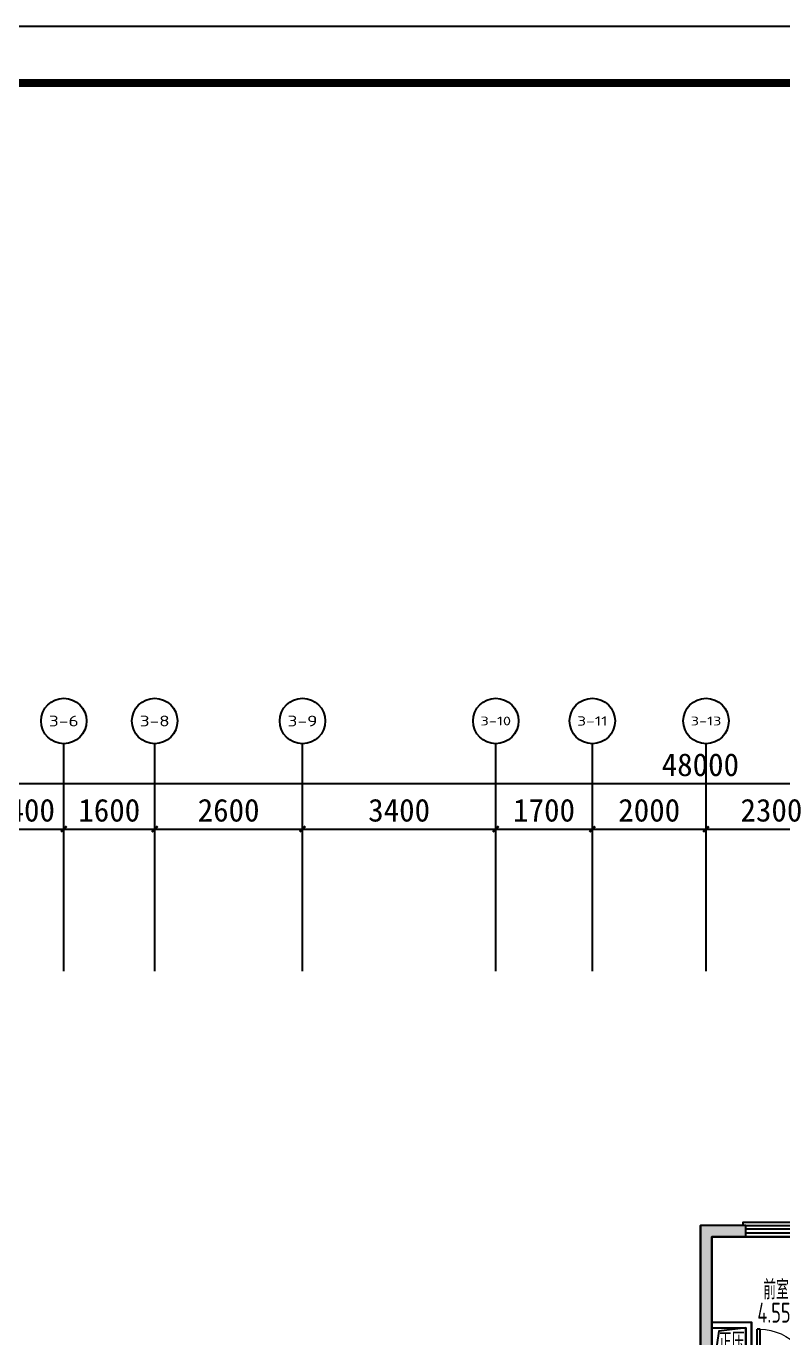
# Model space of a CAD drawing. Extents: x 2378699 to 2462834, y 1041771 to 1211756.
# Drawn here: x 2406575 to 2419886, y 1078124 to 1101188 of the extents above; entities that cross this region are included whole.
import ezdxf
from ezdxf.enums import TextEntityAlignment as Align

# ---------------------------------------------------------------- set-up
doc = ezdxf.new("R2010")
doc.units = 0
doc.header["$LTSCALE"] = 1000
doc.layers.get('0').update_dxf_attribs({"linetype": 'CONTINUOUS'})
doc.layers.get('Defpoints').update_dxf_attribs({"color": 6, "linetype": 'CONTINUOUS'})
doc.layers.add('A-area', color=23, linetype='CONTINUOUS', plot=False)
for name, color, linetype in [('A-洞口', 105, 'CONTINUOUS'), ('A-线脚看线', 9, 'CONTINUOUS'), ('AXIS', 3, 'CONTINUOUS'), ('AXIS_TEXT', 7, 'CONTINUOUS'), ('DOOR_FIRE', 4, 'CONTINUOUS'), ('LABEL_FIXBOX_PM', 7, 'CONTINUOUS'), ('LABEL_TXT_PM', 1, 'CONTINUOUS'), ('PUB_HATCH', 8, 'CONTINUOUS'), ('PUB_TEXT', 7, 'CONTINUOUS'), ('WALL', 2, 'CONTINUOUS'), ('WINDOW', 4, 'CONTINUOUS'), ('剪力墙', 6, 'CONTINUOUS')]:
    doc.layers.add(name, color=color, linetype=linetype)
doc.styles.add('_TCH_AXIS', font='tssdeng.shx', dxfattribs={"width": 0.7, "bigfont": 'tssdchn.shx'})
doc.styles.add('COMPLEX', font='COMPLEX')
doc.styles.add('LABEL_TXT_PM', font='pm_njadri_romans1.shx', dxfattribs={"width": 0.7, "bigfont": 'pm_njadri_hztxt.shx'})
doc.styles.get("Standard").update_dxf_attribs({"font": 'tssdeng.shx', "bigfont": 'tssdchn.shx'})
doc.styles.add('黑体', font='simhei.ttf')
doc.dimstyles.new('_TCH_ARCH&&100', dxfattribs={"dimtxt": 400, "dimasz": 100, "dimexe": 250, "dimexo": 300, "dimgap": 126.25, "dimtad": 1, "dimdec": 0, "dimdsep": 46, "dimtxsty": '黑体', "dimblk": 'ARCHTICK', "dimcen": 0.09, "dimclrt": 7, "dimazin": 2, "dimtfac": 1, "dimtdec": 0, "dimtix": 1, "dimtmove": 2, "dimatfit": 3, "dimldrblk": 'ARCHTICK', "dimfxl": 0, "dimtolj": 1, "dimtzin": 0, "dimarcsym": 0})

# ---------------------------------------------------------------- blocks, each defined once
blk = doc.blocks.new('PMSheet_A1_20150113_5-3892016032414355901')
at = {"layer": 'LABEL_FIXBOX_PM'}
blk.add_lwpolyline([(0, 594), (841, 594), (841, 0), (0, 0)], close=True, dxfattribs=at)
at = {"layer": 'LABEL_FIXBOX_PM', "const_width": 1.4}
blk.add_lwpolyline([(831, 584), (25, 584), (25, 10), (831, 10)], close=True, dxfattribs=at)
at = {"layer": 'LABEL_TXT_PM', "style": 'LABEL_TXT_PM'}
for tag, height, width, p in [('修改图应说明理由', 4.5, 0.7, (788.35, 468.8)), ('出图章签名', 4.5, 0.7, (759.46, 338.09)), ('建设单位_U01', 4.5, 0.7, (800.9, 212.14)), ('建设单位', 4.5, 0.7, (800.9, 210.2)), ('建设单位_D01', 4.5, 0.7, (800.9, 207.4)), ('项目名称_U01', 4.5, 0.7, (800.9, 200.42)), ('项目名称', 4.5, 0.7, (800.9, 198.19)), ('项目名称_D01', 4.5, 0.7, (800.9, 195.3)), ('设计编号', 4.5, 0.6, (780.76, 187.9)), ('分项号', 4.5, 0.6, (820.26, 188)), ('项目经理', 4.5, 0.7, (780.26, 172)), ('项目经理签名', 4.5, 0.7, (810.18, 172.26)), ('审定', 4.5, 0.7, (780.26, 163.9)), ('审定签名', 4.5, 0.7, (810.18, 164.16)), ('审核', 4.5, 0.7, (780.26, 156)), ('审核签名', 4.5, 0.7, (810.18, 156.26)), ('项目负责', 4.5, 0.7, (780.26, 148)), ('项目负责签名', 4.5, 0.7, (810.18, 148.26)), ('专业负责', 4.5, 0.7, (780.26, 140)), ('专业负责签名', 4.5, 0.7, (810.18, 140.26)), ('校对', 4.5, 0.7, (780.26, 131.9)), ('校对签名', 4.5, 0.7, (810.18, 132.16)), ('设计签名', 4.5, 0.7, (810.18, 124.26)), ('设计', 4.5, 0.7, (780.26, 124)), ('绘制', 4.5, 0.7, (780.26, 115.9)), ('绘制签名', 4.5, 0.7, (810.18, 116.16)), ('方案_01', 4.5, 0.7, (780.26, 95.9)), ('方案_01签名', 4.5, 0.7, (810.18, 96.16)), ('方案_02', 4.5, 0.7, (780.26, 87.9)), ('方案_02签名', 4.5, 0.7, (810.18, 88.16)), ('方案_03', 4.5, 0.7, (780.29, 79.9)), ('方案_03签名', 4.5, 0.7, (810.2, 80.16)), ('方案_04', 4.5, 0.7, (780.26, 71.9)), ('方案_04签名', 4.5, 0.7, (810.18, 72.16)), ('图名_U02', 4.5, 0.7, (790.5, 60.2)), ('图名_U01', 4.5, 0.7, (790.5, 54.2)), ('图名', 4.5, 0.7, (790.5, 47.96)), ('图名_D01', 4.5, 0.7, (790.5, 42.4)), ('图名_D02', 4.5, 0.7, (790.5, 37)), ('图号', 3.5, 0.7, (760.97, 20.95)), ('图档号', 3.5, 0.7, (781.1, 20.95)), ('日期', 3.5, 0.7, (801.07, 20.95)), ('版本号', 3.5, 0.7, (820.27, 20.95))]:
    blk.add_attdef(tag, text='', height=height, dxfattribs=dict(at, width=width)).set_placement(p, align=Align.CENTER)
blk = doc.blocks.new('jgjlq030328')
at = {"layer": 'PUB_HATCH'}
blk.add_hatch(color=256, dxfattribs=at).paths.add_polyline_path([(-266435, 22212), (-266035, 22212), (-266035, 22812), (-266235, 22812), (-266235, 25312), (-265635, 25312), (-265635, 25512), (-266435, 25512), (-266435, 22612)])
at = {"layer": '剪力墙'}
blk.add_lwpolyline([(-266435, 22212), (-266035, 22212), (-266035, 22812), (-266235, 22812), (-266235, 25312), (-265635, 25312), (-265635, 25512), (-266435, 25512), (-266435, 22612)], close=True, dxfattribs=at)
blk = doc.blocks.new('ssxianjiao0329')
at = {"layer": 'A-线脚看线'}
blk.add_lwpolyline([(-18064, 151998), (-18064, 152048), (-19364, 152048), (-19364, 151998)], dxfattribs=at)
blk = doc.blocks.new('$DorLib2D$00000001')
for p, q in [((0.45, 0.975), (0.5, 0.975)), ((0.45, 0), (0.45, 0.975)), ((0.5, 0), (0.5, 0.975)), ((0.5, 0), (0.45, 0))]:
    blk.add_line(p, q)
at = {"lineweight": 13}
blk.add_arc((0.475, 0), 0.975, 91.4693, 180, dxfattribs=at)
blk = doc.blocks.new('$TCHSYS$WIN2D')
for p, q in [((-0.5, 0.5), (0.5, 0.5)), ((-0.5, 0.5), (-0.5, -0.5)), ((0.5, 0.5), (0.5, -0.5)), ((0.5, 0.167), (-0.5, 0.167)), ((0.5, -0.167), (-0.5, -0.167)), ((-0.5, -0.5), (0.5, -0.5))]:
    blk.add_line(p, q)
blk = doc.blocks.new('hhhhxintongqutong0329')
at = {"layer": 'A-area'}
for points in [[(-17814, 25083), (-19914, 25083), (-19914, 22583), (-17814, 22583)], [(-19914, 25083), (-19914, 23583), (-19214, 23583), (-19214, 22583), (-17814, 22583), (-17814, 25083)], [(-19914, 23483), (-19314, 23483), (-19314, 22583), (-19914, 22583)]]:
    blk.add_lwpolyline(points, close=True, dxfattribs=at)
at = {"layer": 'A-洞口'}
blk.add_lwpolyline([(-19314, 23483), (-19789, 23424), (-19914, 22583)], dxfattribs=at)
at = {"layer": 'WALL'}
for p, q in [((-19314, 25283), (-20114, 25283)), ((-20114, 23483), (-20114, 25283)), ((-19314, 25083), (-19314, 25283)), ((-19914, 25083), (-19314, 25083)), ((-19914, 23583), (-19914, 25083)), ((-19914, 23583), (-19214, 23583)), ((-19214, 22583), (-19214, 23583)), ((-20114, 22383), (-20114, 23483)), ((-19914, 22583), (-19914, 23483)), ((-19914, 23483), (-19314, 23483)), ((-19314, 22583), (-19314, 23483))]:
    blk.add_line(p, q, dxfattribs=at)
at = {"layer": 'DOOR_FIRE', "xscale": -1000, "yscale": 1000, "zscale": 200}
blk.add_blockref('$DorLib2D$00000001', (-18614, 22483), dxfattribs=at)
at = {"layer": 'WINDOW', "xscale": 1200, "yscale": -200, "zscale": 1200}
blk.add_blockref('$TCHSYS$WIN2D', (-18714, 25183), dxfattribs=at)
at = {"layer": 'PUB_TEXT', "width": 0.7}
for s, height, p in [('前室', 337.6, (-19008, 23984)), ('4.55m', 350, (-19111, 23574)), ('正压', 337.6, (-19788, 23063))]:
    blk.add_text(s, height=height, dxfattribs=at).set_placement(p)
blk = doc.blocks.new('_ArchTick')
at = {"color": 0, "linetype": 'ByBlock', "const_width": 0.4}
blk.add_lwpolyline([(-0.5, -0.5), (0.5, 0.5)], dxfattribs=at)
blk = doc.blocks.new('*D147')
at = {"layer": 'AXIS', "color": 0, "lineweight": -2}
for p, q in [((2405836, 1084870), (2405836, 1087320)), ((2407236, 1084870), (2407236, 1087320)), ((2405836, 1087070), (2407236, 1087070))]:
    blk.add_line(p, q, dxfattribs=at)
at = {"layer": 'Defpoints', "color": 0}
for p in [(2407236, 1087070), (2405836, 1084570), (2407236, 1084570)]:
    blk.add_point(p, dxfattribs=at)
at = {"layer": 'AXIS', "color": 0, "lineweight": -2, "xscale": 100, "yscale": 100, "zscale": 100, "rotation": 180}
blk.add_blockref('_ArchTick', (2405836, 1087070), dxfattribs=at)
at = {"layer": 'AXIS', "color": 0, "lineweight": -2, "xscale": 100, "yscale": 100, "zscale": 100}
blk.add_blockref('_ArchTick', (2407236, 1087070), dxfattribs=at)
at = {"layer": 'AXIS', "color": 7, "insert": (2406536, 1087399), "char_height": 400, "attachment_point": 5, "style": '黑体'}
blk.add_mtext('\\A1;1400', dxfattribs=at)
blk = doc.blocks.new('*D148')
at = {"layer": 'AXIS', "color": 0, "lineweight": -2}
for p, q in [((2407236, 1084870), (2407236, 1087320)), ((2408836, 1084870), (2408836, 1087320)), ((2407236, 1087070), (2408836, 1087070))]:
    blk.add_line(p, q, dxfattribs=at)
at = {"layer": 'Defpoints', "color": 0}
for p in [(2408836, 1087070), (2407236, 1084570), (2408836, 1084570)]:
    blk.add_point(p, dxfattribs=at)
at = {"layer": 'AXIS', "color": 0, "lineweight": -2, "xscale": 100, "yscale": 100, "zscale": 100, "rotation": 180}
blk.add_blockref('_ArchTick', (2407236, 1087070), dxfattribs=at)
at = {"layer": 'AXIS', "color": 0, "lineweight": -2, "xscale": 100, "yscale": 100, "zscale": 100}
blk.add_blockref('_ArchTick', (2408836, 1087070), dxfattribs=at)
at = {"layer": 'AXIS', "color": 7, "insert": (2408036, 1087399), "char_height": 400, "attachment_point": 5, "style": '黑体'}
blk.add_mtext('\\A1;1600', dxfattribs=at)
blk = doc.blocks.new('*D149')
at = {"layer": 'AXIS', "color": 0, "lineweight": -2}
for p, q in [((2408836, 1084870), (2408836, 1087320)), ((2411436, 1084870), (2411436, 1087320)), ((2408836, 1087070), (2411436, 1087070))]:
    blk.add_line(p, q, dxfattribs=at)
at = {"layer": 'Defpoints', "color": 0}
for p in [(2411436, 1087070), (2408836, 1084570), (2411436, 1084570)]:
    blk.add_point(p, dxfattribs=at)
at = {"layer": 'AXIS', "color": 0, "lineweight": -2, "xscale": 100, "yscale": 100, "zscale": 100, "rotation": 180}
blk.add_blockref('_ArchTick', (2408836, 1087070), dxfattribs=at)
at = {"layer": 'AXIS', "color": 0, "lineweight": -2, "xscale": 100, "yscale": 100, "zscale": 100}
blk.add_blockref('_ArchTick', (2411436, 1087070), dxfattribs=at)
at = {"layer": 'AXIS', "color": 7, "insert": (2410136, 1087399), "char_height": 400, "attachment_point": 5, "style": '黑体'}
blk.add_mtext('\\A1;2600', dxfattribs=at)
blk = doc.blocks.new('*D150')
at = {"layer": 'AXIS', "color": 0, "lineweight": -2}
for p, q in [((2411436, 1084870), (2411436, 1087320)), ((2414836, 1084870), (2414836, 1087320)), ((2411436, 1087070), (2414836, 1087070))]:
    blk.add_line(p, q, dxfattribs=at)
at = {"layer": 'Defpoints', "color": 0}
for p in [(2414836, 1087070), (2411436, 1084570), (2414836, 1084570)]:
    blk.add_point(p, dxfattribs=at)
at = {"layer": 'AXIS', "color": 0, "lineweight": -2, "xscale": 100, "yscale": 100, "zscale": 100, "rotation": 180}
blk.add_blockref('_ArchTick', (2411436, 1087070), dxfattribs=at)
at = {"layer": 'AXIS', "color": 0, "lineweight": -2, "xscale": 100, "yscale": 100, "zscale": 100}
blk.add_blockref('_ArchTick', (2414836, 1087070), dxfattribs=at)
at = {"layer": 'AXIS', "color": 7, "insert": (2413136, 1087399), "char_height": 400, "attachment_point": 5, "style": '黑体'}
blk.add_mtext('\\A1;3400', dxfattribs=at)
blk = doc.blocks.new('*D151')
at = {"layer": 'AXIS', "color": 0, "lineweight": -2}
for p, q in [((2414836, 1084870), (2414836, 1087320)), ((2416536, 1084870), (2416536, 1087320)), ((2414836, 1087070), (2416536, 1087070))]:
    blk.add_line(p, q, dxfattribs=at)
at = {"layer": 'Defpoints', "color": 0}
for p in [(2416536, 1087070), (2414836, 1084570), (2416536, 1084570)]:
    blk.add_point(p, dxfattribs=at)
at = {"layer": 'AXIS', "color": 0, "lineweight": -2, "xscale": 100, "yscale": 100, "zscale": 100, "rotation": 180}
blk.add_blockref('_ArchTick', (2414836, 1087070), dxfattribs=at)
at = {"layer": 'AXIS', "color": 0, "lineweight": -2, "xscale": 100, "yscale": 100, "zscale": 100}
blk.add_blockref('_ArchTick', (2416536, 1087070), dxfattribs=at)
at = {"layer": 'AXIS', "color": 7, "insert": (2415686, 1087399), "char_height": 400, "attachment_point": 5, "style": '黑体'}
blk.add_mtext('\\A1;1700', dxfattribs=at)
blk = doc.blocks.new('*D152')
at = {"layer": 'AXIS', "color": 0, "lineweight": -2}
for p, q in [((2416536, 1084870), (2416536, 1087320)), ((2418536, 1084870), (2418536, 1087320)), ((2416536, 1087070), (2418536, 1087070))]:
    blk.add_line(p, q, dxfattribs=at)
at = {"layer": 'Defpoints', "color": 0}
for p in [(2418536, 1087070), (2416536, 1084570), (2418536, 1084570)]:
    blk.add_point(p, dxfattribs=at)
at = {"layer": 'AXIS', "color": 0, "lineweight": -2, "xscale": 100, "yscale": 100, "zscale": 100, "rotation": 180}
blk.add_blockref('_ArchTick', (2416536, 1087070), dxfattribs=at)
at = {"layer": 'AXIS', "color": 0, "lineweight": -2, "xscale": 100, "yscale": 100, "zscale": 100}
blk.add_blockref('_ArchTick', (2418536, 1087070), dxfattribs=at)
at = {"layer": 'AXIS', "color": 7, "insert": (2417536, 1087399), "char_height": 400, "attachment_point": 5, "style": '黑体'}
blk.add_mtext('\\A1;2000', dxfattribs=at)
blk = doc.blocks.new('*D153')
at = {"layer": 'AXIS', "color": 0, "lineweight": -2}
for p, q in [((2418536, 1084870), (2418536, 1087320)), ((2420836, 1084870), (2420836, 1087320)), ((2418536, 1087070), (2420836, 1087070))]:
    blk.add_line(p, q, dxfattribs=at)
at = {"layer": 'Defpoints', "color": 0}
for p in [(2420836, 1087070), (2418536, 1084570), (2420836, 1084570)]:
    blk.add_point(p, dxfattribs=at)
at = {"layer": 'AXIS', "color": 0, "lineweight": -2, "xscale": 100, "yscale": 100, "zscale": 100, "rotation": 180}
blk.add_blockref('_ArchTick', (2418536, 1087070), dxfattribs=at)
at = {"layer": 'AXIS', "color": 0, "lineweight": -2, "xscale": 100, "yscale": 100, "zscale": 100}
blk.add_blockref('_ArchTick', (2420836, 1087070), dxfattribs=at)
at = {"layer": 'AXIS', "color": 7, "insert": (2419686, 1087399), "char_height": 400, "attachment_point": 5, "style": '黑体'}
blk.add_mtext('\\A1;2300', dxfattribs=at)
blk = doc.blocks.new('*D161')
at = {"layer": 'AXIS', "color": 0, "lineweight": -2}
for p, q in [((2394436, 1084870), (2394436, 1088120)), ((2442436, 1084870), (2442436, 1088120)), ((2394436, 1087870), (2442436, 1087870))]:
    blk.add_line(p, q, dxfattribs=at)
at = {"layer": 'Defpoints', "color": 0}
for p in [(2442436, 1087870), (2394436, 1084570), (2442436, 1084570)]:
    blk.add_point(p, dxfattribs=at)
at = {"layer": 'AXIS', "color": 0, "lineweight": -2, "xscale": 100, "yscale": 100, "zscale": 100, "rotation": 180}
blk.add_blockref('_ArchTick', (2394436, 1087870), dxfattribs=at)
at = {"layer": 'AXIS', "color": 0, "lineweight": -2, "xscale": 100, "yscale": 100, "zscale": 100}
blk.add_blockref('_ArchTick', (2442436, 1087870), dxfattribs=at)
at = {"layer": 'AXIS', "color": 7, "insert": (2418436, 1088199), "char_height": 400, "attachment_point": 5, "style": '黑体'}
blk.add_mtext('\\A1;48000', dxfattribs=at)
blk = doc.blocks.new('_AXISO')
blk.add_circle((0, 0), 0.5)
at = {"layer": 'AXIS_TEXT', "style": 'COMPLEX', "width": 1.041667}
blk.add_attdef('A', text='', height=0.56, dxfattribs=at).set_placement((-0.25, -0.28), (0.25, -0.28), align=Align.FIT)

msp = doc.modelspace()

# ---------------------------------------------------------------- linework, layer by layer
at = {"layer": 'AXIS'}
for p, q in [((2407236, 1084570.5), (2407236, 1088570.5)), ((2408836, 1084570.5), (2408836, 1088570.5)), ((2411436, 1084570.5), (2411436, 1088570.5)), ((2414836, 1084570.5), (2414836, 1088570.5)), ((2416536, 1084570.5), (2416536, 1088570.5)), ((2418536, 1084570.5), (2418536, 1088570.5))]:
    msp.add_line(p, q, dxfattribs=at)

# ---------------------------------------------------------------- block references
at = {"xscale": 100, "yscale": 100, "zscale": 100}
msp.add_blockref('PMSheet_A1_20150113_5-3892016032414355901', (2378716.3, 1041788.3), dxfattribs=at)
for name, p in [('ssxianjiao0329', (2438549.7, 928101.1)), ('hhhhxintongqutong0329', (2438549.7, 1054816.7))]:
    msp.add_blockref(name, p)
at = {"layer": 'AXIS'}
ref = msp.add_blockref('_AXISO', (2407236, 1088970.5), dxfattribs=dict(at, xscale=800, yscale=800, zscale=800))
ref.add_attrib('A', '3-6', dxfattribs={"layer": 'AXIS_TEXT', "height": 187.78, "style": '_TCH_AXIS', "width": 1.238095}).set_placement((2406972.2, 1088876.6), (2407499.8, 1088876.6), align=Align.FIT)
ref = msp.add_blockref('_AXISO', (2408836, 1088970.5), dxfattribs=dict(at, xscale=800, yscale=800, zscale=800))
ref.add_attrib('A', '3-8', dxfattribs={"layer": 'AXIS_TEXT', "height": 187.78, "style": '_TCH_AXIS', "width": 1.21746}).set_placement((2408572.2, 1088876.6), (2409099.8, 1088876.6), align=Align.FIT)
ref = msp.add_blockref('_AXISO', (2411436, 1088970.5), dxfattribs=dict(at, xscale=800, yscale=800, zscale=800))
ref.add_attrib('A', '3-9', dxfattribs={"layer": 'AXIS_TEXT', "height": 187.78, "style": '_TCH_AXIS', "width": 1.238095}).set_placement((2411172.2, 1088876.6), (2411699.8, 1088876.6), align=Align.FIT)
ref = msp.add_blockref('_AXISO', (2414836, 1088970.5), dxfattribs=dict(at, xscale=800, yscale=800, zscale=800))
ref.add_attrib('A', '3-10', dxfattribs={"layer": 'AXIS_TEXT', "height": 152.88, "style": '_TCH_AXIS', "width": 1.145238}).set_placement((2414566.6, 1088894.1), (2415105.3, 1088894.1), align=Align.FIT)
ref = msp.add_blockref('_AXISO', (2416536, 1088970.5), dxfattribs=dict(at, xscale=800, yscale=800, zscale=800))
ref.add_attrib('A', '3-11', dxfattribs={"layer": 'AXIS_TEXT', "height": 163.05, "style": '_TCH_AXIS', "width": 1.139048}).set_placement((2416268.1, 1088889), (2416803.8, 1088889), align=Align.FIT)
ref = msp.add_blockref('_AXISO', (2418536, 1088970.5), dxfattribs=dict(at, xscale=800, yscale=800, zscale=800))
ref.add_attrib('A', '3-13', dxfattribs={"layer": 'AXIS_TEXT', "height": 152.88, "style": '_TCH_AXIS', "width": 1.145238}).set_placement((2418266.6, 1088894.1), (2418805.3, 1088894.1), align=Align.FIT)
at = {"layer": '剪力墙'}
msp.add_blockref('jgjlq030328', (2684871, 1054587.4, 0), dxfattribs=at)

# ---------------------------------------------------------------- dimensions: what is measured, and where the dimension line sits
at = {"layer": 'AXIS'}
for p1, p2, distance, picture, middle in [((2394436, 1084570.5), (2442436, 1084570.5), 3300, '*D161', (2418436, 1088199)), ((2405836, 1084570.5), (2407236, 1084570.5), 2500, '*D147', (2406536, 1087399)), ((2407236, 1084570.5), (2408836, 1084570.5), 2500, '*D148', (2408036, 1087399)), ((2408836, 1084570.5), (2411436, 1084570.5), 2500, '*D149', (2410136, 1087399)), ((2411436, 1084570.5), (2414836, 1084570.5), 2500, '*D150', (2413136, 1087399)), ((2414836, 1084570.5), (2416536, 1084570.5), 2500, '*D151', (2415686, 1087399)), ((2416536, 1084570.5), (2418536, 1084570.5), 2500, '*D152', (2417536, 1087399)), ((2418536, 1084570.5), (2420836, 1084570.5), 2500, '*D153', (2419686, 1087399))]:
    dim = msp.add_aligned_dim(p1=p1, p2=p2, distance=distance, dimstyle='_TCH_ARCH&&100', dxfattribs=at)
    dim.commit()
    dim.dimension.update_dxf_attribs({"geometry": picture, "text_midpoint": middle})

doc.saveas('drawing.dxf')
